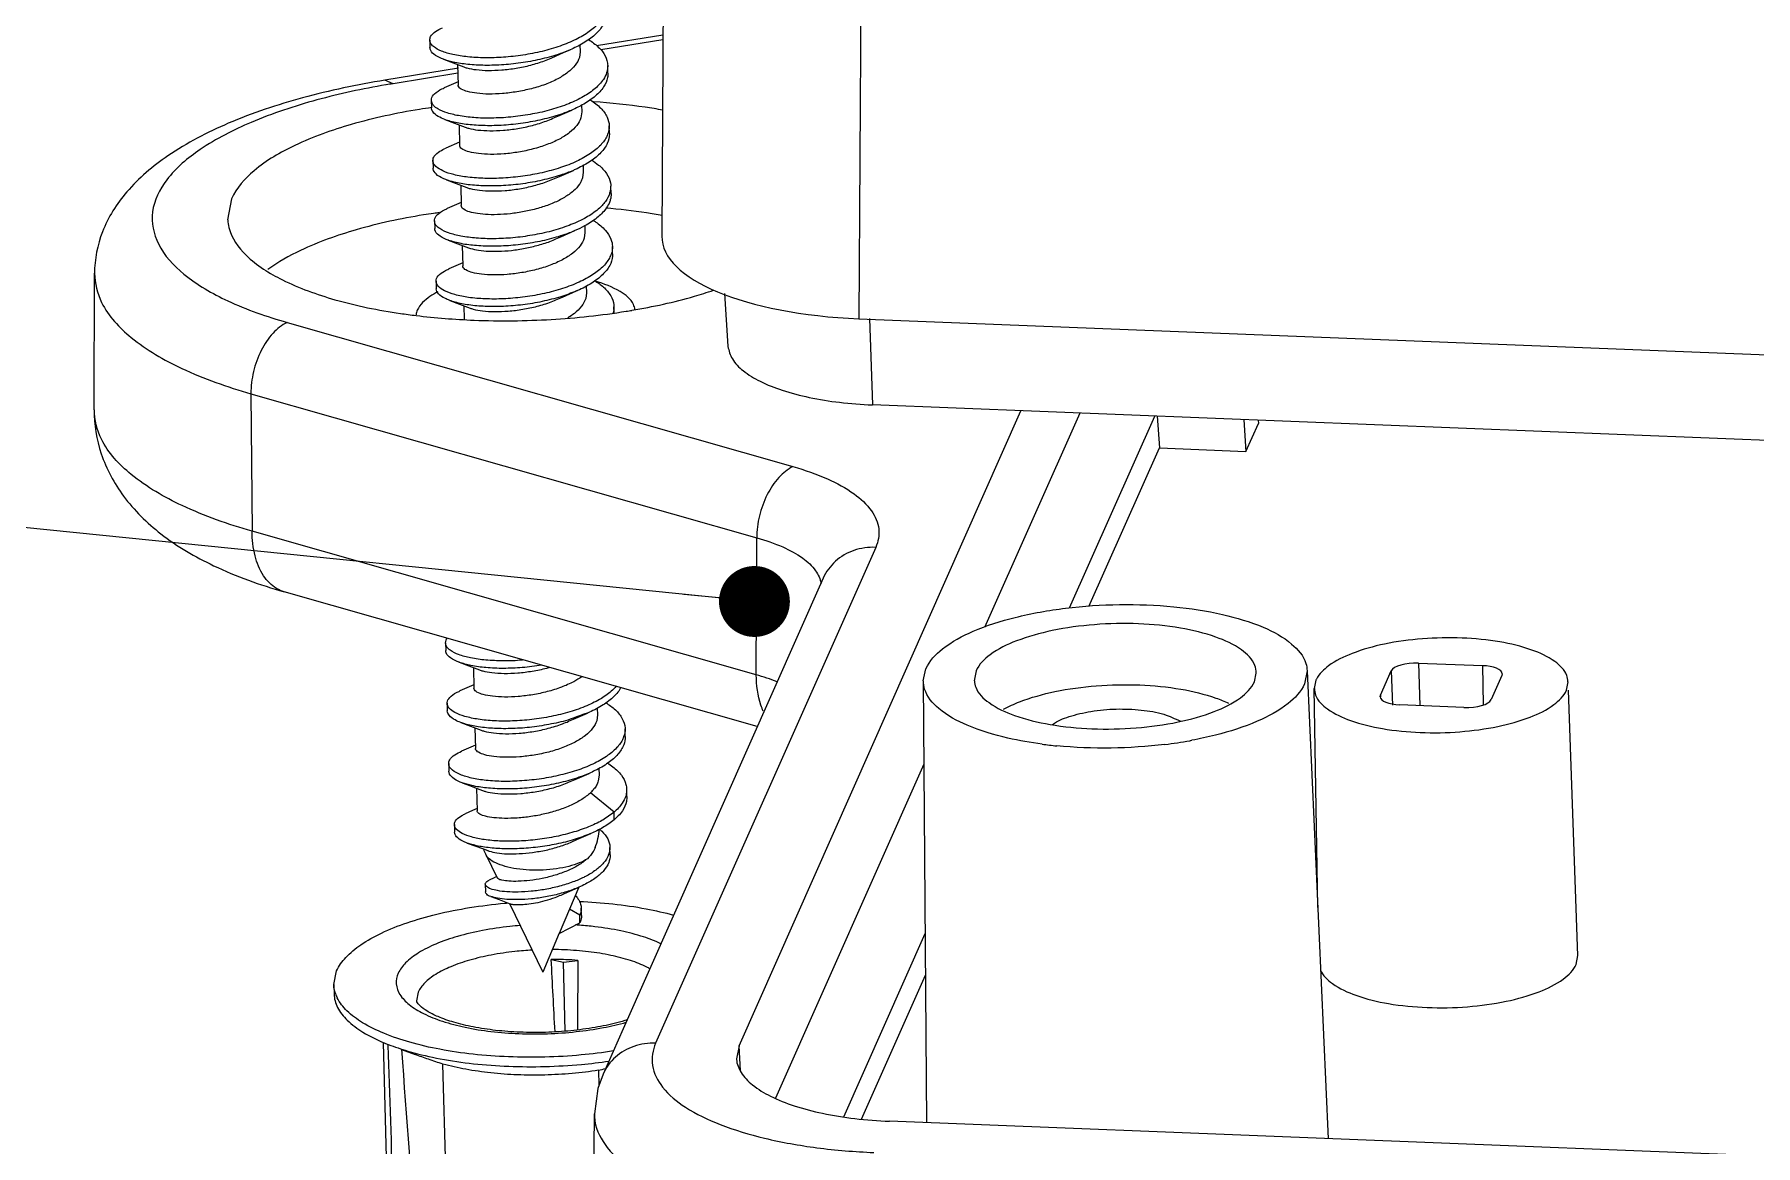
# Model space of a CAD drawing. Header units: millimetres. Extents: x 1366 to 1807, y -424 to -118.
# Drawn here: x 1408.63 to 1437.76, y -385.93 to -367.12 of the extents above; entities that cross this region are included whole.
import ezdxf

# ---------------------------------------------------------------- set-up
doc = ezdxf.new("R2010")
doc.units = ezdxf.units.MM
doc.layers.add('02___PRT_ALL_AXES', color=7, linetype='Continuous')
doc.layers.add('3_ALL_AXES', color=7, linetype='Continuous')
doc.layers.add('from', color=7, linetype='Continuous', lineweight=13)
doc.styles.get("Standard").update_dxf_attribs({"font": 'txt', "bigfont": 'gbcbig.shx'})
doc.dimstyles.new('ISO', dxfattribs={"dimscale": 0.6, "dimtxt": 2.5, "dimasz": 2.5, "dimexe": 1.25, "dimexo": 0.625, "dimtad": 0, "dimdsep": 46, "dimtxsty": 'Standard', "dimblk": 'OPEN', "dimcen": 0, "dimclrd": 4, "dimclre": 4, "dimadec": 0, "dimazin": 0, "dimtfac": 1, "dimtofl": 0, "dimtmove": 0, "dimatfit": 3, "dimfxl": 0, "dimarcsym": 0})

# ---------------------------------------------------------------- blocks, each defined once
blk = doc.blocks.new('_Open')
at = {"color": 0, "linetype": 'ByBlock', "lineweight": -2}
for p, q in [((-1, 0.167), (0, 0)), ((-1, -0.167), (0, 0)), ((0, 0), (-1, 0))]:
    blk.add_line(p, q, dxfattribs=at)
blk = doc.blocks.new('*u50')
at = {"color": 7, "linetype": 'Continuous'}
for p, q in [((-133.594, 65.263), (-133.775, 36.14)), ((-130.256, 63.862), (-130.437, 34.74)), ((-137.702, 39.456), (-137.699, 39.329)), ((-133.754, 39.54), (-134.878, 39.357)), ((-133.754, 39.458), (-134.806, 39.288)), ((-137.471, 39.131), (-137.352, 39.087)), ((-135.156, 39.259), (-135.169, 39.162)), ((-137.214, 38.979), (-138.459, 38.777)), ((-138.323, 38.717), (-138.459, 38.777)), ((-137.227, 38.895), (-138.323, 38.717)), ((-137.223, 38.747), (-137.458, 38.645)), ((-134.686, 38.897), (-134.69, 39.025)), ((-137.675, 38.436), (-137.672, 38.308)), ((-135.618, 38.132), (-135.535, 38.168)), ((-135.535, 38.168), (-135.298, 38.271)), ((-135.129, 38.239), (-135.143, 38.142)), ((-137.444, 38.111), (-137.325, 38.067)), ((-134.659, 37.877), (-134.663, 38.004)), ((-137.196, 37.727), (-137.431, 37.625)), ((-137.648, 37.416), (-137.645, 37.288)), ((-137.417, 37.091), (-137.298, 37.046)), ((-135.592, 37.111), (-135.508, 37.148)), ((-135.508, 37.148), (-135.271, 37.251)), ((-135.102, 37.218), (-135.116, 37.122)), ((-141.056, 36.771), (-141.123, 36.416)), ((-137.17, 36.707), (-137.405, 36.605)), ((-134.633, 36.857), (-134.636, 36.984)), ((-137.622, 36.395), (-137.618, 36.268)), ((-135.565, 36.091), (-135.481, 36.128)), ((-135.481, 36.128), (-135.244, 36.231)), ((-135.076, 36.198), (-135.089, 36.102)), ((-137.391, 36.07), (-137.272, 36.026)), ((-134.606, 35.836), (-134.609, 35.964)), ((-137.143, 35.686), (-137.378, 35.584)), ((-143.38, 33.201), (-143.375, 35.509)), ((-137.595, 35.375), (-137.592, 35.247)), ((-137.364, 35.05), (-137.245, 35.006)), ((-135.538, 35.071), (-135.455, 35.108)), ((-135.455, 35.108), (-135.218, 35.211)), ((-135.049, 35.178), (-135.062, 35.081)), ((-132.712, 35.165), (-132.655, 34.279)), ((-140.116, 34.678), (-131.554, 32.238)), ((-134.58, 34.845), (-134.583, 34.944)), ((-130.437, 34.74), (1.69, 29.476)), ((-130.258, 34.746), (-130.21, 33.283)), ((-140.728, 33.472), (-140.709, 31.146)), ((-140.728, 33.472), (-132.165, 31.032)), ((1.914, 28.019), (-130.21, 33.283)), ((-132.467, 22.435), (-127.697, 33.183)), ((-126.701, 33.143), (-128.312, 29.515)), ((-126.871, 29.847), (-125.431, 33.092)), ((-125.39, 33.091), (-125.352, 32.554)), ((-123.925, 33.032), (-123.887, 32.495)), ((-123.887, 32.495), (-123.677, 32.968)), ((-123.682, 33.023), (-123.677, 32.968)), ((-126.544, 29.869), (-125.352, 32.554)), ((-125.352, 32.554), (-123.887, 32.495)), ((-132.175, 28.714), (-140.709, 31.146)), ((-132.175, 28.714), (-132.165, 31.032)), ((-130.153, 30.872), (-133.878, 22.481)), ((-131.043, 30.35), (-134.428, 22.725)), ((-132.158, 27.838), (-140.166, 30.12)), ((-137.434, 29.253), (-137.431, 29.126)), ((-137.203, 28.928), (-137.084, 28.884)), ((-120.969, 28.913), (-120.944, 28.194)), ((-120.969, 28.913), (-119.884, 28.87)), ((-119.884, 28.87), (-119.874, 28.207)), ((-129.348, 28.612), (-129.304, 28.818)), ((-129.348, 28.613), (-129.293, 21.136)), ((-128.454, 28.784), (-128.486, 28.613)), ((-123.744, 28.596), (-123.712, 28.742)), ((-122.851, 28.785), (-122.895, 28.562)), ((-122.851, 28.784), (-122.494, 20.865)), ((-122.703, 28.623), (-122.732, 28.483)), ((-121.61, 28.371), (-121.429, 28.78)), ((-121.429, 28.78), (-121.409, 28.203)), ((-119.556, 28.706), (-119.737, 28.297)), ((-119.55, 28.732), (-119.556, 28.706)), ((-118.463, 28.454), (-118.434, 28.599)), ((-136.956, 28.544), (-137.191, 28.442)), ((-122.67, 24.776), (-122.732, 28.485)), ((-121.616, 28.344), (-121.61, 28.371)), ((-121.61, 28.371), (-121.609, 28.344)), ((-118.269, 23.961), (-118.429, 28.455)), ((-137.408, 28.233), (-137.404, 28.105)), ((-135.351, 27.929), (-135.267, 27.965)), ((-135.267, 27.965), (-135.03, 28.068)), ((-134.861, 28.036), (-134.875, 27.939)), ((-120.197, 28.164), (-121.282, 28.207)), ((-137.177, 27.908), (-137.057, 27.864)), ((-134.392, 27.674), (-134.395, 27.801)), ((-136.929, 27.524), (-137.164, 27.422)), ((-137.381, 27.213), (-137.377, 27.085)), ((-129.338, 27.203), (-131.847, 21.55)), ((-137.15, 26.887), (-137.031, 26.843)), ((-135.324, 26.908), (-135.241, 26.945)), ((-135.241, 26.945), (-135.004, 27.048)), ((-134.835, 27.015), (-134.848, 26.919)), ((-134.582, 26.392), (-134.982, 26.718)), ((-134.365, 26.654), (-134.368, 26.781)), ((-134.578, 26.264), (-134.582, 26.392)), ((-137.285, 26.18), (-137.282, 26.052)), ((-135.294, 25.89), (-135.213, 25.926)), ((-135.213, 25.926), (-134.973, 26.03)), ((-137.067, 25.869), (-136.81, 25.774)), ((-136.81, 25.774), (-136.719, 25.74)), ((-134.649, 25.667), (-134.653, 25.794)), ((-136.761, 25.171), (-136.758, 25.043)), ((-136.613, 25.279), (-136.697, 25.239)), ((-136.572, 25.3), (-136.613, 25.279)), ((-136.383, 24.857), (-136.343, 24.841)), ((-135.133, 24.641), (-135.137, 24.768)), ((-135.338, 24.748), (-135.51, 24.34)), ((-135.51, 24.34), (-135.159, 24.519)), ((-135.337, 24.75), (-135.338, 24.748)), ((-135.163, 24.647), (-135.338, 24.748)), ((-135.159, 24.519), (-135.163, 24.647)), ((-130.693, 21.237), (-129.316, 24.338)), ((-118.298, 23.815), (-118.269, 23.963)), ((-130.392, 21.198), (-129.311, 23.634)), ((-134.428, 22.725), (-134.768, 21.957)), ((-132.467, 22.435), (-132.508, 22.216)), ((-132.44, 22.016), (-132.467, 22.435)), ((-134.93, 18.958), (-134.915, 21.286)), ((2.202, 15.898), (-129.922, 21.161))]:
    blk.add_line(p, q, dxfattribs=at)
for points in [[(-137.352, 39.087), (-137.217, 39.036), (-137.127, 39.002)], [(-135.645, 39.152), (-135.562, 39.189), (-135.436, 39.244), (-135.325, 39.292)], [(-137.325, 38.067), (-137.19, 38.016), (-137.1, 37.982)], [(-137.298, 37.046), (-137.164, 36.996), (-137.074, 36.961)], [(-137.272, 36.026), (-137.137, 35.975), (-137.047, 35.941)], [(-137.245, 35.006), (-137.11, 34.955), (-137.02, 34.921)], [(-137.084, 28.884), (-136.949, 28.833), (-136.859, 28.799)], [(-137.057, 27.864), (-136.923, 27.813), (-136.833, 27.779)], [(-137.031, 26.843), (-136.896, 26.793), (-136.806, 26.758)], [(-136.901, 26.452), (-136.977, 26.417), (-137.101, 26.362)], [(-135.479, 24.989), (-135.421, 25.015), (-135.293, 25.071), (-135.178, 25.121)], [(-136.665, 24.965), (-136.524, 24.912), (-136.383, 24.857)], [(-134.768, 21.957), (-134.855, 21.716), (-134.915, 21.285)]]:
    blk.add_lwpolyline(points, dxfattribs=at)
for centre, radius, start, end in [((-136.024, 24.533), 14.369, 99.2072, 99.6862), ((-135.094, 38.016), 0.434, 335.383, 341.878), ((-135.012, 36.978), 0.376, 342.9201, 345.0883), ((-135.006, 36.976), 0.37, 345.0846, 1.2569), ((-135.915, 24.791), 11.857, 97.8873, 98.3434), ((-136.221, 46.271), 11.553, 279.1918, 279.6728), ((-122.32, 28.453), 0.419, 152.8387, 156.0537), ((-134.806, 27.805), 0.412, 338.7384, 341.9974), ((-126.382, 34.869), 7.39, 262.5741, 264.5088), ((-126.172, 35.059), 7.577, 276.9237, 280.1536), ((-126.069, 34.454), 6.963, 280.1975, 280.4589), ((-135.018, 25.798), 0.367, 338.7004, 339.7184), ((-135.452, 24.779), 0.318, 335.4088, 335.7928)]:
    blk.add_arc(centre, radius, start, end, dxfattribs=at)
for centre, major_axis, ratio, start_param, end_param in [((-129.774, 36.227), (4, 0.106), 0.372821, 3.130358, 4.536085), ((-121.035, 28.764), (0.4, 0.01), 0.372919, 1.395346, 2.966066), ((-119.95, 28.721), (0.4, 0.011), 0.3729, -0.000268, 1.395175), ((-121.216, 28.356), (0.4, 0.011), 0.3729, -3.133742, -1.746418), ((-120.131, 28.312), (0.4, 0.01), 0.372919, -1.746247, -0.175527)]:
    blk.add_ellipse(centre, major_axis=major_axis, ratio=ratio, start_param=start_param, end_param=end_param, dxfattribs=at)
for points, start_tangent, end_tangent in [([(-134.713, 39.918), (-134.738, 39.775), (-134.834, 39.619), (-134.998, 39.472), (-135.22, 39.34), (-135.325, 39.292)], (0.022764, -0.999741), (-0.918498, -0.395425)), ([(-137.701, 39.456), (-137.686, 39.516), (-137.603, 39.602), (-137.485, 39.665)], (0.005539, 0.999985), (0.9178, 0.397043)), ([(-134.742, 39.903), (-134.838, 39.747), (-135.001, 39.6), (-135.223, 39.468), (-135.494, 39.355), (-135.799, 39.265), (-136.124, 39.202), (-136.454, 39.165), (-136.771, 39.155), (-137.061, 39.172), (-137.31, 39.211), (-137.505, 39.27), (-137.636, 39.345)], (-0.353482, -0.935441), (-0.772783, 0.634671)), ([(-137.654, 39.361), (-137.698, 39.429), (-137.701, 39.456)], (-0.720981, 0.692955), (0.005539, 0.999985)), ([(-137.471, 39.131), (-137.501, 39.143), (-137.633, 39.217), (-137.694, 39.301), (-137.697, 39.329)], (-0.938416, 0.345507), (0.005539, 0.999985)), ([(-137.636, 39.345), (-137.654, 39.361)], (-0.772783, 0.634671), (-0.720981, 0.692955)), ([(-135.014, 39.465), (-134.927, 39.405), (-134.78, 39.262), (-134.702, 39.108), (-134.69, 39.025)], (0.848783, -0.528741), (0.026841, -0.99964)), ([(-135.325, 39.292), (-135.49, 39.227), (-135.796, 39.138), (-136.121, 39.074), (-136.45, 39.037), (-136.768, 39.028), (-137.058, 39.044), (-137.306, 39.084), (-137.471, 39.131)], (-0.918498, -0.395425), (-0.938416, 0.345507)), ([(-135.169, 39.162), (-135.238, 39.033), (-135.363, 38.91), (-135.536, 38.799), (-135.745, 38.706), (-135.981, 38.633), (-136.227, 38.581), (-136.471, 38.551), (-136.703, 38.542), (-136.905, 38.555), (-137.061, 38.584), (-137.169, 38.627), (-137.219, 38.679), (-137.221, 38.694)], (-0.291534, -0.95656), (0.023511, 0.999724)), ([(-137.127, 39.002), (-137.071, 38.984), (-136.915, 38.955), (-136.715, 38.942), (-136.484, 38.951), (-136.239, 38.98), (-135.992, 39.032), (-135.758, 39.106), (-135.645, 39.152)], (0.931984, -0.3625), (0.913194, 0.407525)), ([(-138.459, 38.777), (-139.853, 38.479), (-141.111, 38.047), (-142.133, 37.497), (-142.828, 36.886), (-143.241, 36.21), (-143.375, 35.509)], (-0.987113, -0.160023), (-0.001989, -0.999998)), ([(-134.707, 38.906), (-134.763, 38.79), (-134.899, 38.639), (-135.098, 38.5), (-135.35, 38.379), (-135.642, 38.279), (-135.961, 38.205), (-136.291, 38.156), (-136.615, 38.136), (-136.919, 38.141), (-137.186, 38.172), (-137.404, 38.223), (-137.563, 38.292), (-137.637, 38.349)], (-0.299473, -0.954105), (-0.65709, 0.753812)), ([(-134.687, 38.897), (-134.693, 38.821), (-134.759, 38.663), (-134.896, 38.511), (-135.094, 38.373), (-135.298, 38.271)], (0.026841, -0.99964), (-0.918702, -0.394951)), ([(-134.69, 39.025), (-134.696, 38.949), (-134.707, 38.906)], (0.026841, -0.99964), (-0.299473, -0.954105)), ([(-138.442, 38.698), (-139.612, 38.442), (-140.723, 38.063), (-141.585, 37.605), (-142.151, 37.09), (-142.392, 36.548), (-142.294, 36.007), (-141.862, 35.497), (-141.12, 35.044), (-140.116, 34.678)], (-0.985741, -0.168271), (0.961713, -0.274059)), ([(-137.674, 38.436), (-137.673, 38.46), (-137.619, 38.547), (-137.495, 38.628), (-137.458, 38.645)], (-0.061734, 0.998093), (0.918935, 0.39441)), ([(-137.673, 38.313), (-137.877, 38.282), (-139.029, 38.027), (-139.983, 37.673), (-140.674, 37.245), (-141.056, 36.771)], (-0.989784, -0.142577), (-0.405681, -0.914015)), ([(-137.637, 38.349), (-137.654, 38.373), (-137.674, 38.436)], (-0.65709, 0.753812), (-0.061734, 0.998093)), ([(-137.444, 38.111), (-137.559, 38.165), (-137.651, 38.245), (-137.671, 38.308)], (-0.937142, 0.348949), (-0.061734, 0.998093)), ([(-135.298, 38.271), (-135.346, 38.251), (-135.639, 38.152), (-135.958, 38.077), (-136.288, 38.029), (-136.612, 38.008), (-136.915, 38.014), (-137.183, 38.044), (-137.401, 38.096), (-137.444, 38.111)], (-0.918702, -0.394951), (-0.937142, 0.348949)), ([(-134.99, 38.446), (-134.98, 38.44), (-134.806, 38.303), (-134.699, 38.152), (-134.663, 38.004)], (0.849819, -0.527075), (0.028453, -0.999595)), ([(-133.759, 38.271), (-134.053, 38.318), (-134.926, 38.412)], (-0.984627, 0.174672), (-0.997585, 0.069452)), ([(-135.143, 38.142), (-135.211, 38.013), (-135.335, 37.891), (-135.508, 37.78), (-135.717, 37.687), (-135.952, 37.613), (-136.198, 37.561), (-136.442, 37.53), (-136.675, 37.522), (-136.878, 37.534), (-137.034, 37.563), (-137.142, 37.606), (-137.192, 37.659), (-137.194, 37.674)], (-0.291534, -0.95656), (0.023535, 0.999723)), ([(-137.1, 37.981), (-137.044, 37.963), (-136.888, 37.934), (-136.687, 37.922), (-136.455, 37.93), (-136.211, 37.96), (-135.964, 38.012), (-135.729, 38.086), (-135.618, 38.132)], (0.93199, -0.362484), (0.913199, 0.407513)), ([(-134.659, 37.877), (-134.659, 37.867), (-134.696, 37.708), (-134.804, 37.553), (-134.978, 37.408), (-135.209, 37.279), (-135.271, 37.251)], (0.028453, -0.999595), (-0.918476, -0.395478)), ([(-134.663, 38.004), (-134.663, 37.995), (-134.682, 37.881)], (0.028453, -0.999595), (-0.310343, -0.950625)), ([(-137.648, 37.416), (-137.624, 37.491), (-137.528, 37.575), (-137.431, 37.625)], (0.005331, 0.999986), (0.91734, 0.398105)), ([(-134.7, 37.835), (-134.808, 37.68), (-134.981, 37.536), (-135.213, 37.406), (-135.49, 37.297), (-135.8, 37.212), (-136.127, 37.153), (-136.456, 37.121), (-136.77, 37.116), (-137.054, 37.136), (-137.294, 37.179), (-137.478, 37.242), (-137.598, 37.318)], (-0.415968, -0.909379), (-0.714062, 0.700083)), ([(-137.598, 37.318), (-137.647, 37.403), (-137.648, 37.416)], (-0.714062, 0.700083), (0.005331, 0.999986)), ([(-137.417, 37.091), (-137.475, 37.114), (-137.595, 37.19), (-137.644, 37.275), (-137.645, 37.288)], (-0.93797, 0.346715), (0.005331, 0.999986)), ([(-134.961, 37.425), (-134.844, 37.341), (-134.708, 37.196), (-134.642, 37.04), (-134.636, 36.984)], (0.848983, -0.52842), (0.022933, -0.999737)), ([(-135.271, 37.251), (-135.487, 37.17), (-135.797, 37.085), (-136.124, 37.025), (-136.452, 36.993), (-136.766, 36.988), (-137.05, 37.009), (-137.29, 37.052), (-137.417, 37.091)], (-0.918476, -0.395478), (-0.93797, 0.346715)), ([(-135.165, 37.019), (-135.27, 36.902), (-135.421, 36.794), (-135.606, 36.7), (-135.818, 36.623), (-136.046, 36.564), (-136.278, 36.525), (-136.504, 36.504), (-136.715, 36.503), (-136.893, 36.52), (-137.031, 36.55), (-137.125, 36.592), (-137.166, 36.642), (-137.168, 36.654)], (-0.555084, -0.831794), (0.023557, 0.999722)), ([(-137.074, 36.961), (-137.018, 36.943), (-136.861, 36.914), (-136.659, 36.902), (-136.426, 36.91), (-136.182, 36.94), (-135.936, 36.993), (-135.701, 37.067), (-135.592, 37.111)], (0.93201, -0.362434), (0.913205, 0.4075)), ([(-135.116, 37.122), (-135.136, 37.07), (-135.165, 37.019)], (-0.291534, -0.95656), (-0.555084, -0.831794)), ([(-134.728, 36.723), (-134.785, 36.656)], (-0.594121, -0.804376), (-0.691429, -0.722444)), ([(-134.653, 36.867), (-134.728, 36.723)], (-0.293594, -0.95593), (-0.594121, -0.804376)), ([(-134.633, 36.857), (-134.645, 36.753), (-134.667, 36.693)], (0.022933, -0.999737), (-0.406861, -0.91349)), ([(-141.12, 36.416), (-141.101, 36.283), (-140.808, 35.815), (-140.195, 35.399), (-139.305, 35.063), (-138.198, 34.83), (-137.933, 34.795)], (0.052335, -0.99863), (0.992616, -0.121297)), ([(-137.636, 36.523), (-137.807, 36.497), (-138.944, 36.245), (-139.886, 35.897), (-140.441, 35.574)], (-0.989415, -0.145112), (-0.805734, -0.592277)), ([(-137.62, 36.395), (-137.616, 36.434), (-137.55, 36.521), (-137.414, 36.601), (-137.405, 36.605)], (-0.038408, 0.999262), (0.918985, 0.394292)), ([(-134.785, 36.656), (-134.875, 36.574), (-135.084, 36.437), (-135.344, 36.32), (-135.642, 36.224), (-135.964, 36.154), (-136.294, 36.11), (-136.615, 36.094), (-136.914, 36.104), (-137.173, 36.139), (-137.382, 36.193), (-137.53, 36.265), (-137.58, 36.305)], (-0.691429, -0.722444), (-0.693284, 0.720665)), ([(-134.724, 36.596), (-134.872, 36.446), (-135.08, 36.31), (-135.244, 36.231)], (-0.594121, -0.804376), (-0.9186, -0.395189)), ([(-134.667, 36.693), (-134.724, 36.596)], (-0.406861, -0.91349), (-0.594121, -0.804376)), ([(-133.771, 36.49), (-134.034, 36.533), (-134.723, 36.612)], (-0.985114, 0.171903), (-0.996475, 0.083894)), ([(-137.58, 36.305), (-137.609, 36.347), (-137.62, 36.395)], (-0.693284, 0.720665), (-0.038408, 0.999262)), ([(-137.391, 36.07), (-137.526, 36.137), (-137.606, 36.219), (-137.617, 36.268)], (-0.938068, 0.346451), (-0.038408, 0.999262)), ([(-135.244, 36.231), (-135.34, 36.192), (-135.638, 36.097), (-135.96, 36.026), (-136.29, 35.983), (-136.612, 35.967), (-136.91, 35.977), (-137.17, 36.011), (-137.379, 36.066), (-137.391, 36.07)], (-0.9186, -0.395189), (-0.938068, 0.346451)), ([(-134.936, 36.406), (-134.892, 36.377), (-134.73, 36.237), (-134.634, 36.085), (-134.609, 35.964)], (0.849719, -0.527236), (0.030937, -0.999521)), ([(-135.089, 36.102), (-135.158, 35.972), (-135.282, 35.85), (-135.454, 35.739), (-135.663, 35.646), (-135.899, 35.572), (-136.145, 35.52), (-136.389, 35.49), (-136.622, 35.481), (-136.824, 35.494), (-136.981, 35.523), (-137.089, 35.566), (-137.139, 35.618), (-137.14, 35.633)], (-0.291534, -0.95656), (0.023536, 0.999723)), ([(-137.047, 35.941), (-137.014, 35.93), (-136.877, 35.899), (-136.699, 35.883), (-136.488, 35.884), (-136.262, 35.904), (-136.029, 35.944), (-135.802, 36.003), (-135.589, 36.08), (-135.565, 36.091)], (0.935182, -0.354169), (0.913281, 0.407329)), ([(-134.606, 35.836), (-134.607, 35.799), (-134.656, 35.64), (-134.776, 35.486), (-134.96, 35.344), (-135.2, 35.218), (-135.218, 35.211)], (0.030937, -0.999521), (-0.918559, -0.395284)), ([(-134.627, 35.843), (-134.66, 35.768)], (-0.306989, -0.951713), (-0.47374, -0.880665)), ([(-134.609, 35.964), (-134.61, 35.927), (-134.627, 35.843)], (0.030937, -0.999521), (-0.306989, -0.951713)), ([(-137.595, 35.375), (-137.595, 35.377), (-137.559, 35.465), (-137.451, 35.548), (-137.378, 35.584)], (-0.033368, 0.999443), (0.917905, 0.3968)), ([(-134.66, 35.768), (-134.779, 35.614), (-134.964, 35.472), (-135.204, 35.346), (-135.488, 35.24), (-135.801, 35.159), (-136.13, 35.105), (-136.457, 35.077), (-136.767, 35.077), (-137.044, 35.101), (-137.276, 35.148), (-137.45, 35.213), (-137.558, 35.291)], (-0.47374, -0.880665), (-0.640869, 0.76765)), ([(-143.374, 35.509), (-143.254, 35.015), (-142.755, 34.424), (-141.898, 33.9), (-140.728, 33.472)], (0.012971, -0.999916), (0.961713, -0.274059)), ([(-137.558, 35.291), (-137.595, 35.375)], (-0.640869, 0.76765), (-0.033368, 0.999443)), ([(-137.364, 35.05), (-137.446, 35.086), (-137.555, 35.164), (-137.592, 35.247)], (-0.937239, 0.348688), (-0.033368, 0.999443)), ([(-134.909, 35.385), (-134.763, 35.277), (-134.638, 35.129), (-134.584, 34.973), (-134.583, 34.944)], (0.850129, -0.526574), (0.021678, -0.999765)), ([(-134.48, 35.2), (-134.899, 35.374)], (-0.861718, 0.507387), (-0.96166, 0.274246)), ([(-137.567, 35.194), (-137.697, 35.116), (-137.912, 34.885)], (-0.884921, -0.465742), (-0.405681, -0.914015)), ([(-135.218, 35.211), (-135.484, 35.113), (-135.798, 35.032), (-136.127, 34.977), (-136.454, 34.95), (-136.764, 34.949), (-137.041, 34.974), (-137.272, 35.021), (-137.364, 35.05)], (-0.918559, -0.395284), (-0.937239, 0.348688)), ([(-137.02, 34.921), (-136.964, 34.903), (-136.808, 34.873), (-136.605, 34.861), (-136.372, 34.87), (-136.128, 34.9), (-135.883, 34.952), (-135.647, 35.026), (-135.538, 35.071)], (0.932011, -0.36243), (0.913205, 0.4075)), ([(-135.062, 35.081), (-135.131, 34.952), (-135.254, 34.83), (-135.363, 34.756)], (-0.291534, -0.95656), (-0.856263, -0.51654)), ([(-134.229, 34.899), (-134.253, 34.979), (-134.48, 35.2)], (-0.155413, 0.98785), (-0.861718, 0.507387)), ([(-134.279, 34.883), (-133.223, 35.121), (-132.901, 35.222)], (0.98578, 0.168044), (0.947369, 0.320144)), ([(-140.116, 34.678), (-140.354, 34.496), (-140.553, 34.204), (-140.684, 33.845), (-140.728, 33.472)], (-0.903181, -0.429259), (0.008211, -0.999966)), ([(-137.933, 34.795), (-136.951, 34.716), (-135.646, 34.729), (-134.375, 34.867)], (0.992616, -0.121297), (0.987155, 0.159763)), ([(-137.912, 34.885), (-137.932, 34.806)], (-0.405681, -0.914015), (-0.099959, -0.994992)), ([(-134.583, 34.944), (-134.595, 34.842)], (0.021678, -0.999765), (-0.253002, -0.967466)), ([(-132.655, 34.279), (-132.654, 34.272), (-132.58, 34.061), (-132.397, 33.862), (-132.111, 33.683), (-131.734, 33.53), (-131.279, 33.41), (-130.765, 33.326), (-130.21, 33.283)], (0.061616, -0.9981), (0.999207, -0.039806)), ([(-143.38, 33.201), (-143.26, 32.457), (-142.883, 31.739), (-142.251, 31.101), (-141.359, 30.562), (-140.166, 30.12)], (-0.001989, -0.999998), (0.961713, -0.274059)), ([(-140.709, 31.146), (-141.889, 31.578), (-142.754, 32.106), (-143.257, 32.702), (-143.378, 33.201)], (-0.961713, 0.274059), (-0.012971, 0.999916)), ([(-131.554, 32.238), (-131.791, 32.055), (-131.99, 31.764), (-132.122, 31.405), (-132.165, 31.032)], (-0.903181, -0.429259), (0.008211, -0.999966)), ([(-131.554, 32.238), (-130.97, 32.029), (-130.519, 31.776), (-130.226, 31.49), (-130.102, 31.183), (-130.153, 30.872)], (0.961723, -0.274022), (-0.405397, -0.914141)), ([(-140.166, 30.121), (-140.294, 30.175), (-140.514, 30.392), (-140.657, 30.727), (-140.709, 31.146)], (-0.961829, 0.273651), (-0.008211, 0.999966)), ([(-132.165, 31.032), (-131.726, 30.878), (-131.389, 30.689), (-131.17, 30.475), (-131.079, 30.26)], (0.96325, -0.268608), (0.152219, -0.988347)), ([(-130.153, 30.872), (-130.523, 30.819), (-130.835, 30.636), (-131.043, 30.35)], (-0.999207, 0.039806), (-0.405129, -0.914259)), ([(-129.304, 28.818), (-129.023, 29.153), (-128.504, 29.451), (-127.794, 29.686), (-126.94, 29.842), (-126.028, 29.904), (-125.109, 29.867), (-124.283, 29.736), (-123.594, 29.519), (-123.114, 29.236), (-122.873, 28.908), (-122.853, 28.785)], (0.405681, 0.914015), (0.038274, -0.999267)), ([(-123.715, 28.742), (-123.738, 28.875), (-123.962, 29.136), (-124.396, 29.353), (-124.997, 29.505), (-125.705, 29.578), (-126.452, 29.563), (-127.165, 29.463), (-127.773, 29.288), (-128.217, 29.054), (-128.454, 28.784)], (0.000104, 1), (-0.405681, -0.914015)), ([(-137.433, 29.253), (-137.425, 29.3), (-137.405, 29.336)], (-0.018593, 0.999827), (0.603938, 0.797032)), ([(-137.39, 29.161), (-137.425, 29.213), (-137.433, 29.253)], (-0.709724, 0.704479), (-0.018593, 0.999827)), ([(-136.121, 28.967), (-136.138, 28.965), (-136.458, 28.952), (-136.753, 28.965), (-137.009, 29.001), (-137.212, 29.058), (-137.353, 29.13), (-137.39, 29.161)], (-0.996264, -0.086356), (-0.709724, 0.704479)), ([(-118.437, 28.599), (-118.457, 28.705), (-118.66, 28.94), (-119.05, 29.135), (-119.591, 29.272), (-120.228, 29.337), (-120.901, 29.324), (-121.542, 29.235), (-122.09, 29.076), (-122.49, 28.866)], (-0.038423, 0.999262), (-0.80297, -0.596019)), ([(-137.203, 28.928), (-137.209, 28.93), (-137.35, 29.003), (-137.422, 29.085), (-137.429, 29.126)], (-0.938363, 0.345651), (-0.018593, 0.999827)), ([(-135.808, 28.878), (-136.135, 28.838), (-136.455, 28.824), (-136.75, 28.837), (-137.006, 28.873), (-137.203, 28.928)], (-0.986771, -0.16212), (-0.938363, 0.345651)), ([(-136.86, 28.799), (-136.805, 28.781), (-136.648, 28.752), (-136.444, 28.739), (-136.211, 28.748), (-135.967, 28.778), (-135.721, 28.83), (-135.682, 28.841)], (0.932138, -0.362104), (0.96366, 0.267133)), ([(-122.49, 28.866), (-122.693, 28.644)], (-0.80297, -0.596019), (-0.456297, -0.889828)), ([(-135.128, 28.683), (-135.265, 28.599), (-135.474, 28.505), (-135.712, 28.43), (-135.959, 28.378), (-136.203, 28.348), (-136.436, 28.339), (-136.64, 28.352), (-136.796, 28.382), (-136.902, 28.424), (-136.951, 28.476), (-136.953, 28.491)], (-0.813253, -0.58191), (0.023252, 0.99973)), ([(-132.056, 28.099), (-132.096, 28.202), (-132.175, 28.714)], (-0.401951, 0.915661), (-0.008211, 0.999966)), ([(-131.822, 28.597), (-132.175, 28.714)], (-0.928875, 0.370393), (-0.964009, 0.265871)), ([(-127.337, 27.541), (-127.915, 27.644), (-128.604, 27.861), (-129.084, 28.144), (-129.325, 28.473), (-129.345, 28.612)], (-0.99157, 0.129574), (-0.006245, 0.999981)), ([(-128.483, 28.614), (-128.461, 28.505), (-128.236, 28.244), (-127.802, 28.027), (-127.202, 27.875)], (0.061388, -0.998114), (0.985581, -0.169204)), ([(-127.992, 28.133), (-127.719, 28.258), (-127.121, 28.431), (-126.42, 28.529), (-125.685, 28.543), (-124.988, 28.472), (-124.397, 28.322), (-124.181, 28.233)], (0.874664, 0.48473), (0.899493, -0.436935)), ([(-125.034, 27.917), (-124.425, 28.093), (-123.981, 28.327), (-123.744, 28.596)], (0.978808, 0.20478), (0.405681, 0.914015)), ([(-122.895, 28.562), (-123.175, 28.228), (-123.695, 27.929), (-124.404, 27.694), (-124.805, 27.607)], (-0.405681, -0.914015), (-0.983385, -0.181534)), ([(-137.407, 28.233), (-137.407, 28.244), (-137.364, 28.331), (-137.25, 28.414), (-137.19, 28.442)], (-0.05459, 0.998509), (0.918395, 0.395664)), ([(-134.549, 28.516), (-134.607, 28.457), (-134.797, 28.316), (-135.042, 28.192), (-135.33, 28.089), (-135.646, 28.011), (-135.975, 27.959), (-136.301, 27.934), (-136.608, 27.936), (-136.882, 27.963), (-137.108, 28.012), (-137.276, 28.078), (-137.371, 28.149)], (-0.661442, -0.749996), (-0.63714, 0.770748)), ([(-134.47, 28.496), (-134.477, 28.483), (-134.604, 28.33), (-134.794, 28.189), (-135.03, 28.068)], (-0.477985, -0.878368), (-0.918656, -0.395059)), ([(-122.729, 28.484), (-122.709, 28.372), (-122.506, 28.137), (-122.116, 27.942), (-121.575, 27.805), (-120.938, 27.739), (-120.265, 27.752), (-119.624, 27.842), (-119.076, 28), (-118.676, 28.211), (-118.463, 28.454)], (0.023065, -0.999734), (0.405681, 0.914015)), ([(-137.371, 28.149), (-137.377, 28.157), (-137.407, 28.233)], (-0.63714, 0.770748), (-0.05459, 0.998509)), ([(-137.176, 27.908), (-137.273, 27.951), (-137.374, 28.03), (-137.404, 28.105)], (-0.936974, 0.3494), (-0.05459, 0.998509)), ([(-135.03, 28.068), (-135.039, 28.065), (-135.326, 27.962), (-135.642, 27.883), (-135.971, 27.831), (-136.298, 27.806), (-136.605, 27.808), (-136.879, 27.835), (-137.105, 27.884), (-137.176, 27.908)], (-0.918656, -0.395059), (-0.936974, 0.3494)), ([(-134.722, 28.243), (-134.56, 28.121), (-134.443, 27.972), (-134.396, 27.815), (-134.395, 27.801)], (0.850214, -0.526437), (0.023342, -0.999728)), ([(-127.164, 27.872), (-127.16, 27.875), (-126.882, 28.007), (-126.512, 28.096), (-126.081, 28.136), (-125.658, 28.119), (-125.276, 28.047), (-124.997, 27.931), (-124.993, 27.929)], (0.821725, 0.569885), (0.859795, -0.510639)), ([(-134.875, 27.939), (-134.944, 27.81), (-135.067, 27.688), (-135.238, 27.578), (-135.447, 27.485), (-135.686, 27.409), (-135.935, 27.357), (-136.178, 27.327), (-136.412, 27.319), (-136.615, 27.332), (-136.771, 27.362), (-136.876, 27.404), (-136.925, 27.456), (-136.926, 27.471)], (-0.291534, -0.95656), (0.023073, 0.999734)), ([(-136.833, 27.778), (-136.78, 27.761), (-136.623, 27.732), (-136.42, 27.719), (-136.186, 27.727), (-135.942, 27.757), (-135.695, 27.81), (-135.457, 27.885), (-135.351, 27.928)], (0.932259, -0.361791), (0.913214, 0.407481)), ([(-134.392, 27.674), (-134.419, 27.528), (-134.516, 27.372), (-134.681, 27.225), (-134.905, 27.094), (-135.004, 27.048)], (0.023342, -0.999728), (-0.91849, -0.395444)), ([(-134.395, 27.801), (-134.414, 27.677)], (0.023342, -0.999728), (-0.30898, -0.951069)), ([(-127.202, 27.875), (-126.493, 27.802), (-125.746, 27.817), (-125.034, 27.917)], (0.985581, -0.169204), (0.978808, 0.20478)), ([(-137.38, 27.213), (-137.364, 27.275), (-137.279, 27.36), (-137.164, 27.422)], (0.007794, 0.99997), (0.917667, 0.39735)), ([(-134.422, 27.655), (-134.52, 27.499), (-134.685, 27.353), (-134.908, 27.221), (-135.179, 27.109), (-135.485, 27.02), (-135.811, 26.957), (-136.14, 26.921), (-136.457, 26.912), (-136.747, 26.929), (-136.994, 26.969), (-137.187, 27.028), (-137.317, 27.103)], (-0.362558, -0.931961), (-0.765344, 0.643621)), ([(-125.259, 27.538), (-126.171, 27.476), (-127.089, 27.513)], (-0.992615, -0.121309), (-0.995379, 0.096023)), ([(-137.332, 27.116), (-137.377, 27.187), (-137.38, 27.213)], (-0.721372, 0.692548), (0.007794, 0.99997)), ([(-137.317, 27.103), (-137.332, 27.116)], (-0.765344, 0.643621), (-0.721372, 0.692548)), ([(-134.693, 27.222), (-134.602, 27.159), (-134.456, 27.015), (-134.38, 26.86), (-134.369, 26.781)], (0.848625, -0.528995), (0.026188, -0.999657)), ([(-137.15, 26.888), (-137.184, 26.901), (-137.314, 26.975), (-137.374, 27.06), (-137.376, 27.085)], (-0.938387, 0.345585), (0.007794, 0.99997)), ([(-135.004, 27.048), (-135.176, 26.981), (-135.482, 26.892), (-135.808, 26.829), (-136.137, 26.793), (-136.454, 26.784), (-136.743, 26.801), (-136.991, 26.841), (-137.15, 26.888)], (-0.91849, -0.395444), (-0.938387, 0.345585)), ([(-136.806, 26.758), (-136.755, 26.741), (-136.598, 26.712), (-136.395, 26.699), (-136.162, 26.707), (-135.918, 26.737), (-135.67, 26.789), (-135.431, 26.864), (-135.324, 26.908)], (0.932391, -0.361451), (0.913214, 0.407481)), ([(-134.848, 26.919), (-134.877, 26.85), (-134.922, 26.783), (-134.982, 26.718)], (-0.291534, -0.95656), (-0.724871, -0.688884)), ([(-134.982, 26.718), (-135.126, 26.607), (-135.309, 26.509), (-135.522, 26.426), (-135.753, 26.362), (-135.988, 26.317), (-136.219, 26.292), (-136.434, 26.286), (-136.616, 26.297), (-136.758, 26.322), (-136.855, 26.359), (-136.898, 26.403), (-136.899, 26.413)], (-0.724871, -0.688884), (0.046963, 0.998897)), ([(-134.385, 26.663), (-134.444, 26.543), (-134.582, 26.392)], (-0.298414, -0.954437), (-0.760119, -0.649784)), ([(-134.365, 26.654), (-134.372, 26.574), (-134.441, 26.415), (-134.511, 26.327)], (0.026188, -0.999657), (-0.688718, -0.725029)), ([(-134.369, 26.781), (-134.375, 26.701), (-134.385, 26.663)], (0.026188, -0.999657), (-0.298414, -0.954437)), ([(-137.285, 26.18), (-137.285, 26.182), (-137.253, 26.261), (-137.157, 26.335), (-137.101, 26.362)], (-0.032393, 0.999475), (0.914566, 0.404436)), ([(-134.786, 26.251), (-135.016, 26.141), (-135.296, 26.045), (-135.601, 25.971), (-135.917, 25.923), (-136.228, 25.9), (-136.519, 25.902), (-136.779, 25.927), (-136.993, 25.971), (-137.153, 26.032), (-137.248, 26.099)], (-0.87067, -0.491868), (-0.661954, 0.749545)), ([(-134.578, 26.264), (-134.771, 26.131), (-134.973, 26.03)], (-0.760119, -0.649784), (-0.918942, -0.394392)), ([(-134.582, 26.392), (-134.774, 26.258), (-134.786, 26.251)], (-0.760119, -0.649784), (-0.87067, -0.491868)), ([(-134.511, 26.327), (-134.578, 26.264)], (-0.688718, -0.725029), (-0.760119, -0.649784)), ([(-137.248, 26.099), (-137.252, 26.104), (-137.285, 26.18)], (-0.661954, 0.749545), (-0.032393, 0.999475)), ([(-137.067, 25.869), (-137.15, 25.905), (-137.248, 25.976), (-137.282, 26.052)], (-0.93812, 0.346309), (-0.032393, 0.999475)), ([(-134.973, 26.03), (-135.013, 26.014), (-135.293, 25.917), (-135.598, 25.844), (-135.913, 25.795), (-136.224, 25.772), (-136.516, 25.774), (-136.775, 25.799), (-136.99, 25.844), (-137.067, 25.869)], (-0.918942, -0.394392), (-0.93812, 0.346309)), ([(-134.825, 26.101), (-134.789, 26.068), (-134.69, 25.937), (-134.653, 25.801), (-134.653, 25.794)], (0.758446, -0.651736), (0.024565, -0.999698)), ([(-135.034, 25.604), (-135.17, 25.532), (-135.348, 25.474), (-135.556, 25.433), (-135.782, 25.411), (-136.012, 25.411), (-136.231, 25.432), (-136.426, 25.474), (-136.585, 25.532), (-136.698, 25.604), (-136.753, 25.673)], (-0.822688, -0.568493), (-0.425218, 0.905091)), ([(-136.72, 25.739), (-136.696, 25.732), (-136.565, 25.702), (-136.393, 25.687), (-136.189, 25.689), (-135.965, 25.71), (-135.732, 25.75), (-135.503, 25.811), (-135.294, 25.89)], (0.942705, -0.333628), (0.913823, 0.406112)), ([(-134.649, 25.667), (-134.673, 25.537), (-134.754, 25.406), (-134.887, 25.283), (-135.064, 25.175), (-135.178, 25.121)], (0.024565, -0.999698), (-0.918679, -0.395005)), ([(-134.676, 25.665), (-134.758, 25.533), (-134.891, 25.411), (-135.067, 25.302), (-135.094, 25.288)], (-0.363238, -0.931697), (-0.896475, -0.443094)), ([(-134.901, 25.791), (-134.934, 25.723), (-135.034, 25.604)], (-0.340473, -0.940254), (-0.739268, -0.673411)), ([(-134.653, 25.794), (-134.674, 25.671)], (0.024565, -0.999698), (-0.346627, -0.938003)), ([(-135.034, 25.604), (-135.184, 25.494), (-135.37, 25.4), (-135.579, 25.325), (-135.797, 25.27), (-136.009, 25.236), (-136.202, 25.221), (-136.362, 25.224), (-136.479, 25.24), (-136.548, 25.266), (-136.561, 25.282)], (-0.739268, -0.673411), (-0.454666, 0.890662)), ([(-135.094, 25.288), (-135.277, 25.21), (-135.508, 25.137), (-135.747, 25.084), (-135.983, 25.052), (-136.203, 25.039), (-136.397, 25.043), (-136.555, 25.063), (-136.671, 25.094), (-136.741, 25.133), (-136.761, 25.171)], (-0.896475, -0.443094), (-0.074975, 0.997185)), ([(-136.761, 25.171), (-136.761, 25.175), (-136.734, 25.216), (-136.697, 25.239)], (-0.074975, 0.997185), (0.905332, 0.424704)), ([(-135.178, 25.121), (-135.273, 25.083), (-135.504, 25.01), (-135.744, 24.957), (-135.98, 24.924), (-136.2, 24.911), (-136.394, 24.916), (-136.552, 24.935), (-136.665, 24.966)], (-0.918679, -0.395005), (-0.946536, 0.322597)), ([(-136.665, 24.966), (-136.668, 24.966), (-136.737, 25.005), (-136.758, 25.043)], (-0.946536, 0.322597), (-0.074975, 0.997185)), ([(-136.343, 24.841), (-136.337, 24.839), (-136.28, 24.829), (-136.185, 24.827), (-136.06, 24.835), (-135.91, 24.857), (-135.746, 24.894), (-135.578, 24.948), (-135.479, 24.989)], (0.885707, -0.464244), (0.910529, 0.413446)), ([(-135.238, 24.982), (-135.193, 24.927), (-135.147, 24.834), (-135.137, 24.768)], (0.697438, -0.716646), (0.028135, -0.999604)), ([(-135.137, 24.768), (-135.138, 24.74), (-135.162, 24.649)], (0.028135, -0.999604), (-0.410036, -0.912069)), ([(-135.133, 24.641), (-135.134, 24.612), (-135.159, 24.519)], (0.028135, -0.999604), (-0.41614, -0.9093)), ([(-122.626, 23.72), (-122.424, 23.491), (-122.025, 23.292), (-121.474, 23.152), (-120.823, 23.086), (-120.137, 23.099), (-119.483, 23.191), (-118.924, 23.352), (-118.516, 23.567), (-118.298, 23.815)], (0.372058, -0.92821), (0.405681, 0.914015)), ([(-133.878, 22.481), (-134.247, 22.427), (-134.559, 22.245), (-134.768, 21.959)], (-0.999207, 0.039806), (-0.405129, -0.91426)), ([(-133.878, 22.481), (-133.932, 22.106), (-133.761, 21.739), (-133.374, 21.4), (-132.788, 21.107), (-132.034, 20.874), (-131.15, 20.713), (-130.184, 20.632)], (-0.405277, -0.914194), (0.999204, -0.039899)), ([(-132.508, 22.216), (-132.508, 22.208), (-132.484, 22.095), (-132.43, 21.985), (-132.347, 21.878), (-132.236, 21.775), (-131.934, 21.585), (-131.534, 21.423), (-131.053, 21.296), (-130.508, 21.207), (-129.922, 21.161)], (0.063472, -0.997984), (0.999207, -0.039806)), ([(-134.914, 21.285), (-134.906, 21.161), (-134.696, 20.717), (-134.223, 20.306), (-133.508, 19.948), (-132.588, 19.662), (-131.509, 19.462), (-130.326, 19.358)], (-0.014265, -0.999898), (0.999016, -0.044358))]:
    blk.add_spline(points, degree=3, dxfattribs=dict(at, start_tangent=start_tangent, end_tangent=end_tangent))
at = {"layer": '02___PRT_ALL_AXES', "color": 7, "linetype": 'Continuous'}
for p, q in [((-135.645, 23.9), (-135.438, 23.85)), ((-135.397, 23.895), (-135.439, 23.897)), ((-139.325, 23.474), (-139.277, 23.706)), ((-135.438, 23.85), (-135.195, 23.882)), ((-135.408, 22.687), (-135.438, 23.85)), ((-139.325, 23.474), (-139.321, 23.314)), ((-137.897, 23.347), (-137.926, 23.201)), ((-138.421, 20.058), (-138.485, 22.494)), ((-138.411, 22.464), (-138.41, 22.442)), ((-138.18, 22.377), (-137.947, 22.29)), ((-137.431, 20.358), (-137.478, 22.128)), ((-134.844, 22.023), (-134.837, 21.764))]:
    blk.add_line(p, q, dxfattribs=at)
for centre, radius, start, end in [((-135.614, 18.368), 6.127, 85.7744, 86.4716), ((-135.642, 18.255), 5.645, 87.9371, 90.0321), ((-135.629, 18.555), 5.345, 85.3438, 87.5179), ((-138.728, 23.516), 0.602, 199.0005, 206.3283), ((-137.091, 25.833), 3.619, 248.4223, 249.4857), ((1298.089, 127.173), 1440.086, 184.17303, 184.311504), ((-136.351, 28.431), 6.582, 283.2355, 284.2997)]:
    blk.add_arc(centre, radius, start, end, dxfattribs=at)
for points, start_tangent, end_tangent in [([(-139.277, 23.706), (-139.124, 23.931), (-138.868, 24.147), (-138.519, 24.345), (-138.086, 24.519), (-137.584, 24.664), (-137.026, 24.776), (-136.431, 24.851), (-136.377, 24.856)], (0.405681, 0.914015), (0.996328, 0.085619)), ([(-135.17, 24.882), (-134.602, 24.839), (-134.04, 24.756), (-133.574, 24.649)], (0.999071, -0.043104), (0.964034, -0.265777)), ([(-136.17, 24.474), (-136.345, 24.457), (-136.806, 24.389), (-137.229, 24.288), (-137.596, 24.16), (-137.893, 24.009), (-138.109, 23.841), (-138.234, 23.665)], (-0.996717, -0.080968), (-0.405681, -0.914015)), ([(-133.789, 24.164), (-134.082, 24.28), (-134.468, 24.382), (-134.905, 24.453), (-135.163, 24.478)], (-0.900989, 0.433842), (-0.99728, 0.073706)), ([(-135.968, 24.057), (-136.26, 24.033), (-136.66, 23.974), (-137.025, 23.887), (-137.343, 23.776), (-137.6, 23.646), (-137.787, 23.501), (-137.897, 23.347)], (-0.99844, -0.055836), (-0.405681, -0.914015)), ([(-135.581, 22.676), (-135.645, 23.9)], (-0.052958, 0.998597), (-0.052281, 0.998632)), ([(-133.976, 23.741), (-134.026, 23.768), (-134.304, 23.88), (-134.637, 23.968), (-135.015, 24.03), (-135.422, 24.061), (-135.627, 24.066)], (-0.876788, 0.480878), (-0.999994, 0.003417)), ([(-138.234, 23.665), (-138.267, 23.484), (-138.205, 23.305), (-138.05, 23.136), (-137.808, 22.984), (-137.487, 22.854), (-137.101, 22.751), (-136.665, 22.68), (-136.194, 22.644), (-135.708, 22.642), (-135.225, 22.677), (-134.763, 22.745), (-134.377, 22.835)], (-0.405681, -0.914015), (0.963183, 0.268848)), ([(-135.195, 23.882), (-135.201, 22.708)], (-0.004912, -0.999988), (-0.005692, -0.999984)), ([(-139.297, 23.32), (-139.325, 23.474)], (-0.324781, 0.945789), (-0.027005, 0.999635)), ([(-139.321, 23.314), (-139.262, 23.088), (-139.097, 22.87), (-138.831, 22.668), (-138.473, 22.488), (-138.422, 22.468)], (0.026677, -0.999644), (0.929892, -0.367834)), ([(-134.593, 22.35), (-135.138, 22.282), (-135.753, 22.246), (-136.369, 22.251), (-136.967, 22.295), (-137.529, 22.378), (-138.038, 22.497), (-138.479, 22.649), (-138.837, 22.828), (-139.102, 23.03), (-139.267, 23.249)], (-0.988061, -0.154066), (-0.442868, 0.896587)), ([(-134.357, 22.877), (-134.533, 22.827), (-134.904, 22.748), (-135.313, 22.693), (-135.741, 22.665), (-136.172, 22.668), (-136.586, 22.699), (-136.966, 22.757), (-137.295, 22.836), (-137.56, 22.931), (-137.751, 23.029), (-137.867, 23.117), (-137.918, 23.18), (-137.926, 23.201)], (-0.954909, -0.2969), (-0.2554, 0.966836)), ([(-138.41, 22.442), (-138.325, 19.888), (-138.314, 19.56)], (0.033424, -0.999441), (0.033746, -0.99943)), ([(-138.359, 22.444), (-138.033, 22.337), (-137.524, 22.218), (-136.962, 22.135), (-136.365, 22.091), (-135.749, 22.087), (-135.135, 22.123), (-134.668, 22.178)], (0.936558, -0.350513), (0.989498, 0.144549)), ([(-137.478, 22.128), (-137.722, 22.209), (-137.948, 22.29)], (-0.954993, 0.296627), (-0.936811, 0.349835)), ([(-134.844, 22.023), (-135.293, 21.969), (-135.756, 21.943), (-136.219, 21.946), (-136.669, 21.979), (-137.092, 22.04), (-137.478, 22.128)], (-0.987888, -0.155171), (-0.963566, 0.26747))]:
    blk.add_spline(points, degree=3, dxfattribs=dict(at, start_tangent=start_tangent, end_tangent=end_tangent))
at = {"layer": '3_ALL_AXES', "color": 7, "linetype": 'Continuous'}
for p, q in [((-135.159, 39.376), (-135.156, 39.259)), ((-137.231, 39.041), (-137.222, 38.694)), ((-135.132, 38.354), (-135.129, 38.239)), ((-137.204, 38.021), (-137.195, 37.674)), ((-135.105, 37.337), (-135.102, 37.218)), ((-137.177, 37.001), (-137.168, 36.654)), ((-135.079, 36.311), (-135.076, 36.198)), ((-137.151, 35.981), (-137.141, 35.633)), ((-135.052, 35.297), (-135.049, 35.178)), ((-137.124, 34.96), (-137.118, 34.731)), ((-136.963, 28.838), (-136.954, 28.491)), ((-134.865, 28.153), (-134.861, 28.036)), ((-136.936, 27.818), (-136.927, 27.471)), ((-134.838, 27.133), (-134.835, 27.015)), ((-136.91, 26.798), (-136.9, 26.413)), ((-136.753, 25.673), (-136.563, 25.281)), ((-135.18, 25.122), (-135.337, 24.75)), ((-136.351, 24.844), (-135.788, 23.681)), ((-135.509, 24.343), (-135.788, 23.681))]:
    blk.add_line(p, q, dxfattribs=at)
for centre, radius, start, end in [((-136.245, 26.276), 1.429, 340.1856, 353.0495), ((-135.473, 26.293), 1.422, 201.7317, 205.8569)]:
    blk.add_arc(centre, radius, start, end, dxfattribs=at)
at = {"layer": 'from'}
blk.add_leader([(-132.206, 29.956), (-160.026, 32.775)], dimstyle='ISO', override={"dimscale": 1, "dimasz": 1.2, "dimexo": 0.125, "dimadec": 2, "dimazin": 2, "dimldrblk": 'Dot'}, dxfattribs=at)

msp = doc.modelspace()

# ---------------------------------------------------------------- block references
msp.add_blockref('*u50', (1553.026, -406.676))

doc.saveas('drawing.dxf')
